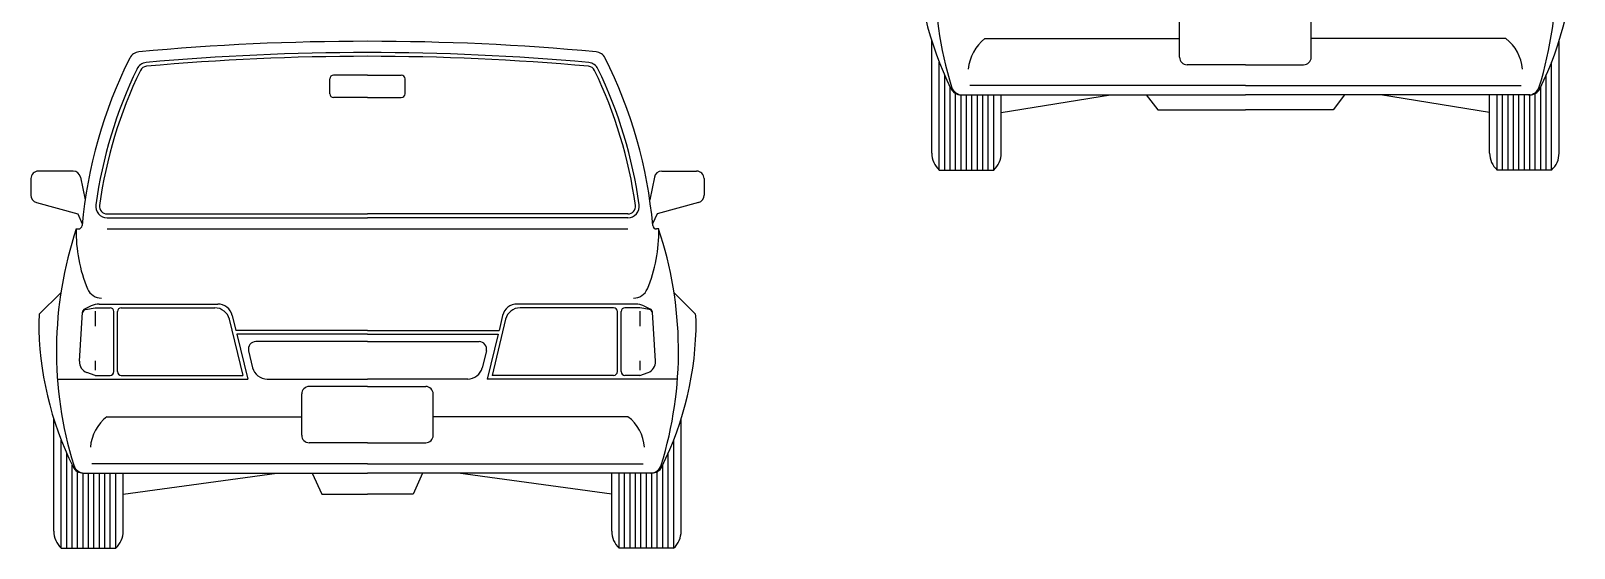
# Model space of a CAD drawing. Extents: x 81.2 to 102.2, y 189 to 198.5.
# Drawn here: x 86.477 to 90.584, y 193.038 to 194.416 of the extents above; entities that cross this region are included whole.
import ezdxf

# ---------------------------------------------------------------- set-up
doc = ezdxf.new("R2010")
doc.units = 0
doc.layers.get('0').update_dxf_attribs({"linetype": 'CONTINUOUS'})

msp = doc.modelspace()

# ---------------------------------------------------------------- linework, layer by layer
for p, q in [((89.5342, 194.3456), (89.5342, 194.4556)), ((89.8842, 194.3456), (89.8842, 194.4556)), ((88.8744, 194.0901), (88.8744, 194.3894)), ((89.0161, 194.3951), (89.5342, 194.3951)), ((90.4024, 194.3951), (89.8842, 194.3951)), ((90.544, 194.0901), (90.544, 194.3894)), ((87.3728, 194.298), (87.2828, 194.298)), ((87.3728, 194.298), (87.4628, 194.298)), ((88.8944, 194.0451), (88.8944, 194.3325)), ((88.9089, 194.0451), (88.9089, 194.2976)), ((89.7092, 194.3256), (89.5542, 194.3256)), ((89.7092, 194.3256), (89.8642, 194.3256)), ((90.5095, 194.0451), (90.5095, 194.2976)), ((90.524, 194.0451), (90.524, 194.3325)), ((87.2728, 194.248), (87.2728, 194.288)), ((87.4728, 194.248), (87.4728, 194.288)), ((88.9234, 194.0451), (88.9234, 194.2665)), ((89.7092, 194.2701), (88.9758, 194.2701)), ((89.7092, 194.2701), (90.4426, 194.2701)), ((90.495, 194.0451), (90.495, 194.2665)), ((87.3728, 194.238), (87.2828, 194.238)), ((87.3728, 194.238), (87.4628, 194.238)), ((88.9379, 194.0451), (88.9379, 194.249)), ((88.9524, 194.0451), (88.9524, 194.2451)), ((88.9526, 194.2451), (89.7092, 194.2451)), ((88.9669, 194.0451), (88.9669, 194.2451)), ((88.9814, 194.0451), (88.9814, 194.2451)), ((88.9959, 194.0451), (88.9959, 194.2451)), ((89.0104, 194.0451), (89.0104, 194.2451)), ((89.0249, 194.0451), (89.0249, 194.2451)), ((89.0394, 194.0451), (89.0394, 194.2451)), ((89.0594, 194.1979), (89.3498, 194.2451)), ((89.0594, 194.0901), (89.0594, 194.2451)), ((89.4455, 194.2451), (89.4762, 194.2056)), ((90.4659, 194.2451), (89.7092, 194.2451)), ((89.9729, 194.2451), (89.9423, 194.2056)), ((90.359, 194.1979), (90.0687, 194.2451)), ((90.359, 194.0901), (90.359, 194.2451)), ((90.379, 194.0451), (90.379, 194.2451)), ((90.3935, 194.0451), (90.3935, 194.2451)), ((90.408, 194.0451), (90.408, 194.2451)), ((90.4225, 194.0451), (90.4225, 194.2451)), ((90.437, 194.0451), (90.437, 194.2451)), ((90.4515, 194.0451), (90.4515, 194.2451)), ((90.466, 194.0451), (90.466, 194.2451)), ((90.4805, 194.0451), (90.4805, 194.249)), ((89.4762, 194.2056), (89.7092, 194.2056)), ((89.9423, 194.2056), (89.7092, 194.2056)), ((86.4771, 194.0222), (86.4771, 193.9782)), ((86.5898, 194.0422), (86.4971, 194.0422)), ((86.6094, 194.0261), (86.6215, 193.9654)), ((88.1363, 194.0261), (88.1242, 193.9654)), ((88.1559, 194.0422), (88.2486, 194.0422)), ((88.2686, 194.0222), (88.2686, 193.9782)), ((88.8944, 194.0451), (89.0394, 194.0451)), ((90.524, 194.0451), (90.379, 194.0451)), ((86.4918, 193.9589), (86.6017, 193.9286)), ((86.6017, 193.9286), (86.614, 193.902)), ((86.6797, 193.9282), (87.3728, 193.9282)), ((88.066, 193.9282), (87.3728, 193.9282)), ((88.1439, 193.9286), (88.1316, 193.902)), ((88.2539, 193.9589), (88.1439, 193.9286)), ((86.5978, 193.8882), (86.6036, 193.8882)), ((86.6797, 193.9182), (87.3728, 193.9182)), ((86.6797, 193.8882), (88.066, 193.8882)), ((88.066, 193.9182), (87.3728, 193.9182)), ((88.1478, 193.8882), (88.142, 193.8882)), ((86.5569, 193.7182), (86.4995, 193.6609)), ((86.6376, 193.6832), (86.62, 193.6748)), ((86.6592, 193.6882), (86.9742, 193.6882)), ((88.0864, 193.6882), (87.7714, 193.6882)), ((88.1081, 193.6832), (88.1256, 193.6748)), ((88.1888, 193.7182), (88.2461, 193.6609)), ((86.6064, 193.536), (86.6144, 193.6664)), ((86.6225, 193.6736), (86.6478, 193.6782)), ((86.6478, 193.6782), (86.6878, 193.6782)), ((86.6478, 193.6689), (86.6478, 193.6294)), ((86.6978, 193.5082), (86.6978, 193.6682)), ((86.7078, 193.5082), (86.7078, 193.6682)), ((86.7178, 193.6782), (86.9664, 193.6782)), ((87.0052, 193.6476), (87.0414, 193.4982)), ((87.0131, 193.6576), (87.0227, 193.6182)), ((87.7404, 193.6476), (87.7043, 193.4982)), ((87.7326, 193.6576), (87.723, 193.6182)), ((88.0278, 193.6782), (87.7793, 193.6782)), ((88.0378, 193.5082), (88.0378, 193.6682)), ((88.0478, 193.5082), (88.0478, 193.6682)), ((88.0978, 193.6782), (88.0578, 193.6782)), ((88.1232, 193.6736), (88.0978, 193.6782)), ((88.0978, 193.6689), (88.0978, 193.6294)), ((88.1392, 193.536), (88.1313, 193.6664)), ((87.3728, 193.6182), (87.0227, 193.6182)), ((87.0251, 193.6082), (87.0541, 193.4882)), ((87.3728, 193.6082), (87.0251, 193.6082)), ((87.3728, 193.6182), (87.723, 193.6182)), ((87.3728, 193.6082), (87.7206, 193.6082)), ((87.7206, 193.6082), (87.6915, 193.4882)), ((87.0565, 193.5635), (87.0673, 193.5188)), ((87.3728, 193.5882), (87.0759, 193.5882)), ((87.3728, 193.5882), (87.6698, 193.5882)), ((87.6892, 193.5635), (87.6784, 193.5188)), ((86.6478, 193.5373), (86.6478, 193.5125)), ((88.0978, 193.5373), (88.0978, 193.5125)), ((86.5478, 193.4882), (87.0541, 193.4882)), ((86.6478, 193.4982), (86.6262, 193.506)), ((86.6478, 193.4982), (86.6878, 193.4982)), ((86.7178, 193.4982), (87.0414, 193.4982)), ((87.1062, 193.4882), (87.3728, 193.4882)), ((87.6395, 193.4882), (87.3728, 193.4882)), ((88.1978, 193.4882), (87.6915, 193.4882)), ((88.0278, 193.4982), (87.7043, 193.4982)), ((88.0978, 193.4982), (88.0578, 193.4982)), ((88.0978, 193.4982), (88.1195, 193.506)), ((87.1978, 193.3387), (87.1978, 193.4487)), ((87.3728, 193.4687), (87.2178, 193.4687)), ((87.3728, 193.4687), (87.5278, 193.4687)), ((87.5478, 193.3387), (87.5478, 193.4487)), ((86.538, 193.0832), (86.538, 193.3824)), ((86.6797, 193.3882), (87.1978, 193.3882)), ((88.066, 193.3882), (87.5478, 193.3882)), ((88.2077, 193.0832), (88.2077, 193.3824)), ((86.558, 193.0382), (86.558, 193.3256)), ((87.3728, 193.3187), (87.2178, 193.3187)), ((87.3728, 193.3187), (87.5278, 193.3187)), ((88.1877, 193.0382), (88.1877, 193.3256)), ((86.5725, 193.0382), (86.5725, 193.2907)), ((88.1732, 193.0382), (88.1732, 193.2907)), ((86.587, 193.0382), (86.587, 193.2595)), ((86.6015, 193.0382), (86.6015, 193.242)), ((86.616, 193.0382), (86.616, 193.2382)), ((86.6162, 193.2382), (87.3728, 193.2382)), ((86.6305, 193.0382), (86.6305, 193.2382)), ((87.3728, 193.2631), (86.6394, 193.2631)), ((86.645, 193.0382), (86.645, 193.2382)), ((86.6595, 193.0382), (86.6595, 193.2382)), ((86.674, 193.0382), (86.674, 193.2382)), ((86.6885, 193.0382), (86.6885, 193.2382)), ((86.703, 193.0382), (86.703, 193.2382)), ((86.723, 193.1817), (87.1319, 193.2382)), ((86.723, 193.0832), (86.723, 193.2382)), ((87.2261, 193.2382), (87.2514, 193.1817)), ((87.3728, 193.2631), (88.1062, 193.2631)), ((88.1295, 193.2382), (87.3728, 193.2382)), ((87.5196, 193.2382), (87.4943, 193.1817)), ((88.0227, 193.1817), (87.6138, 193.2382)), ((88.0227, 193.0832), (88.0227, 193.2382)), ((88.0427, 193.0382), (88.0427, 193.2382)), ((88.0572, 193.0382), (88.0572, 193.2382)), ((88.0717, 193.0382), (88.0717, 193.2382)), ((88.0862, 193.0382), (88.0862, 193.2382)), ((88.1007, 193.0382), (88.1007, 193.2382)), ((88.1152, 193.0382), (88.1152, 193.2382)), ((88.1297, 193.0382), (88.1297, 193.2382)), ((88.1442, 193.0382), (88.1442, 193.242)), ((88.1587, 193.0382), (88.1587, 193.2595)), ((87.2514, 193.1817), (87.3728, 193.1817)), ((87.4943, 193.1817), (87.3728, 193.1817)), ((86.558, 193.0382), (86.703, 193.0382)), ((88.1877, 193.0382), (88.0427, 193.0382))]:
    msp.add_line(p, q)
for centre, radius, start, end in [((89.9092, 194.5701), 1.0277, 161.5651, 197.1976), ((89.5092, 194.5701), 1.0277, 342.8024, 18.4349), ((89.7074, 194.6503), 0.873, 179.9938, 206.4303), ((89.711, 194.6503), 0.873, 333.5697, 0.0062), ((87.3728, 187.8032), 6.5847, 84.69716, 95.30284), ((89.0865, 194.3041), 0.1151, 127.7412, 175.0677), ((90.3319, 194.3041), 0.1151, 4.9323, 52.2588), ((87.8433, 193.7891), 1.2344, 153.3242, 174.9735), ((86.7671, 194.3299), 0.03, 95.3028, 153.3242), ((87.3728, 187.8032), 6.5547, 84.84434, 95.15566), ((87.3728, 187.8032), 6.5447, 84.84434, 95.15566), ((87.9786, 194.3299), 0.03, 26.6758, 84.6972), ((86.9024, 193.7891), 1.2344, 5.0265, 26.6758), ((89.5542, 194.3456), 0.02, 180, 270), ((89.8642, 194.3456), 0.02, 270, 0), ((87.8433, 193.7891), 1.2044, 154.1335, 172.2174), ((87.8433, 193.7891), 1.1944, 154.1335, 172.2174), ((86.7865, 194.3015), 0.03, 95.1557, 154.1335), ((86.7865, 194.3015), 0.02, 95.1557, 154.1335), ((87.2828, 194.288), 0.01, 90, 180), ((87.4628, 194.288), 0.01, 0, 90), ((87.9592, 194.3015), 0.02, 25.8665, 84.8443), ((87.9592, 194.3015), 0.03, 25.8665, 84.8443), ((86.9024, 193.7891), 1.1944, 7.7826, 25.8665), ((86.9024, 193.7891), 1.2044, 7.7826, 25.8665), ((88.9526, 194.2751), 0.03, 206.4303, 270), ((88.9561, 194.2751), 0.03, 197.1976, 270), ((90.4624, 194.2751), 0.03, 270, 342.8024), ((90.4659, 194.2751), 0.03, 270, 333.5697), ((87.2828, 194.248), 0.01, 180, 270), ((87.4628, 194.248), 0.01, 270, 0), ((88.935, 194.0901), 0.0606, 180, 227.925), ((88.9988, 194.0901), 0.0606, 312.075, 0), ((90.4197, 194.0901), 0.0606, 180, 227.925), ((90.4834, 194.0901), 0.0606, 312.075, 0), ((86.4971, 194.0222), 0.02, 90, 180), ((86.5898, 194.0222), 0.02, 11.2915, 90), ((88.1559, 194.0222), 0.02, 90, 168.7085), ((88.2486, 194.0222), 0.02, 0, 90), ((86.4971, 193.9782), 0.02, 180, 254.6167), ((88.2486, 193.9782), 0.02, 285.3833, 0), ((86.6797, 193.9482), 0.03, 172.2174, 270), ((86.6797, 193.9482), 0.02, 172.2174, 270), ((88.066, 193.9482), 0.03, 270, 7.7826), ((88.066, 193.9482), 0.02, 270, 7.7826), ((87.5728, 193.5632), 1.0277, 161.5651, 197.1976), ((86.9833, 193.8783), 0.3856, 178.5317, 202.8811), ((86.6036, 193.8982), 0.01, 270, 354.9735), ((87.7624, 193.8783), 0.3856, 337.1189, 1.4683), ((88.142, 193.8982), 0.01, 185.0265, 270), ((87.1728, 193.5632), 1.0277, 342.8024, 18.4349), ((86.6649, 193.7439), 0.04, 202.8811, 270), ((88.0808, 193.7439), 0.04, 270, 337.1189), ((86.6592, 193.6382), 0.05, 90, 115.6872), ((86.9742, 193.6482), 0.04, 13.611, 90), ((87.7714, 193.6482), 0.04, 90, 166.389), ((88.0864, 193.6382), 0.05, 64.3128, 90), ((87.5728, 193.5632), 1.0777, 174.7999, 175.7267), ((87.3711, 193.6434), 0.873, 179.9938, 206.4303), ((86.6242, 193.6638), 0.01, 100.1378, 176.5135), ((86.6244, 193.6658), 0.01, 115.6872, 176.5135), ((86.6878, 193.6682), 0.01, 0, 90), ((86.7178, 193.6682), 0.01, 90, 180), ((86.9664, 193.6382), 0.04, 13.611, 90), ((87.7793, 193.6382), 0.04, 90, 166.389), ((88.0278, 193.6682), 0.01, 0, 90), ((88.0578, 193.6682), 0.01, 90, 180), ((88.1214, 193.6638), 0.01, 3.4865, 79.8622), ((88.1213, 193.6658), 0.01, 3.4865, 64.3128), ((87.3746, 193.6434), 0.873, 333.5697, 0.0062), ((87.1728, 193.5632), 1.0777, 4.2733, 5.2001), ((87.0759, 193.5682), 0.02, 90, 193.611), ((87.6698, 193.5682), 0.02, 346.389, 90), ((86.6364, 193.5342), 0.03, 176.5135, 250.1361), ((87.1062, 193.5282), 0.04, 193.611, 270), ((87.6395, 193.5282), 0.04, 270, 346.389), ((88.1093, 193.5342), 0.03, 289.8639, 3.4865), ((86.6878, 193.5082), 0.01, 270, 0), ((86.7178, 193.5082), 0.01, 180, 270), ((88.0278, 193.5082), 0.01, 270, 0), ((88.0578, 193.5082), 0.01, 180, 270), ((87.2178, 193.4487), 0.02, 90, 180), ((87.5278, 193.4487), 0.02, 0, 90), ((86.7501, 193.2972), 0.1151, 127.7412, 175.0677), ((87.9955, 193.2972), 0.1151, 4.9323, 52.2588), ((87.2178, 193.3387), 0.02, 180, 270), ((87.5278, 193.3387), 0.02, 270, 0), ((86.6162, 193.2682), 0.03, 206.4303, 270), ((86.6197, 193.2682), 0.03, 197.1976, 270), ((88.126, 193.2682), 0.03, 270, 342.8024), ((88.1295, 193.2682), 0.03, 270, 333.5697), ((86.5986, 193.0832), 0.0606, 180, 227.925), ((86.6624, 193.0832), 0.0606, 312.075, 0), ((88.0833, 193.0832), 0.0606, 180, 227.925), ((88.147, 193.0832), 0.0606, 312.075, 0)]:
    msp.add_arc(centre, radius, start, end)

doc.saveas('drawing.dxf')
